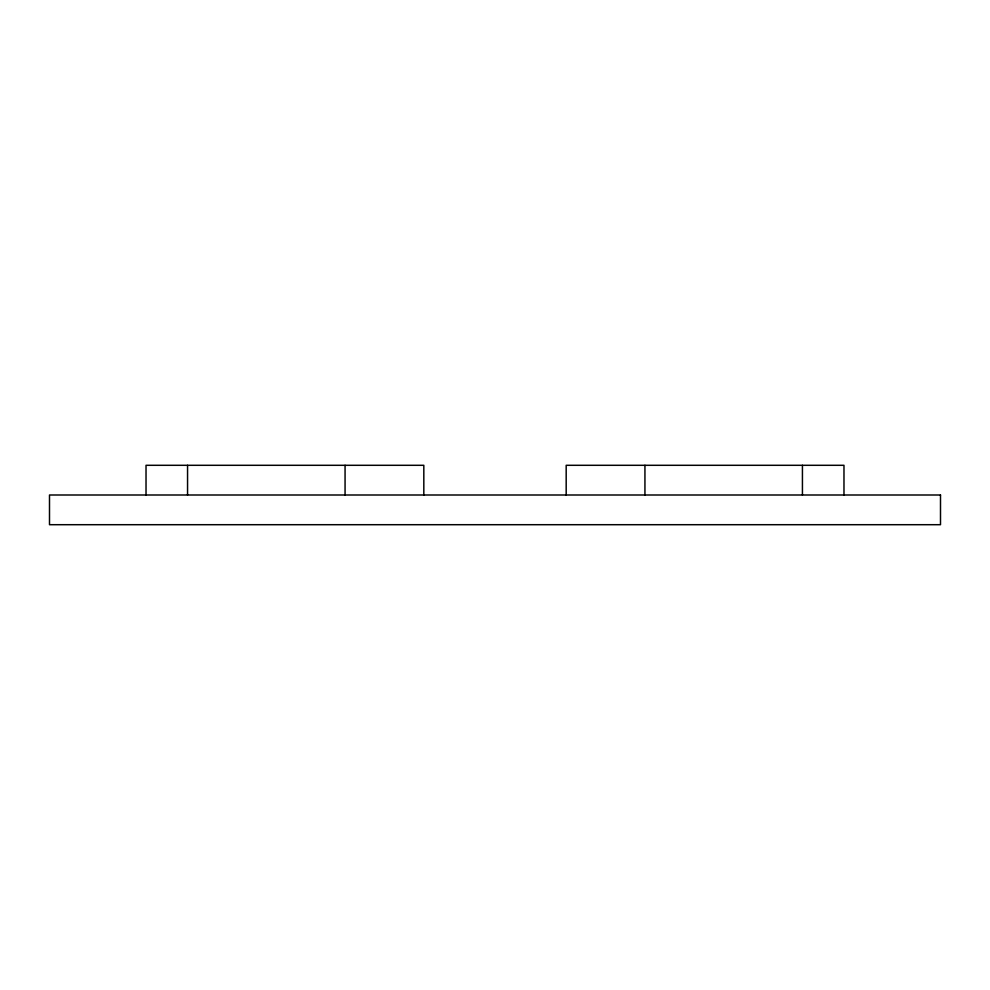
<?xml version="1.0" encoding="UTF-8"?>
<svg xmlns="http://www.w3.org/2000/svg" width="990" height="990" viewBox="0 0 990 990"><rect width="100%" height="100%" fill="white"/><g stroke="black" fill="none" stroke-linecap="round" stroke-linejoin="round"><path stroke-width="1.49" d="M843.975 495L843.975 465.3L566.181 465.3L566.181 495M802.432 465.3L802.432 495M644.935 465.3L644.935 495M423.819 495L423.819 465.3L146.025 465.3L146.025 495M345.065 465.3L345.065 495M187.556 465.3L187.556 495M940.5 495L49.5 495L49.5 524.7L940.5 524.7L940.5 495"/></g></svg>
